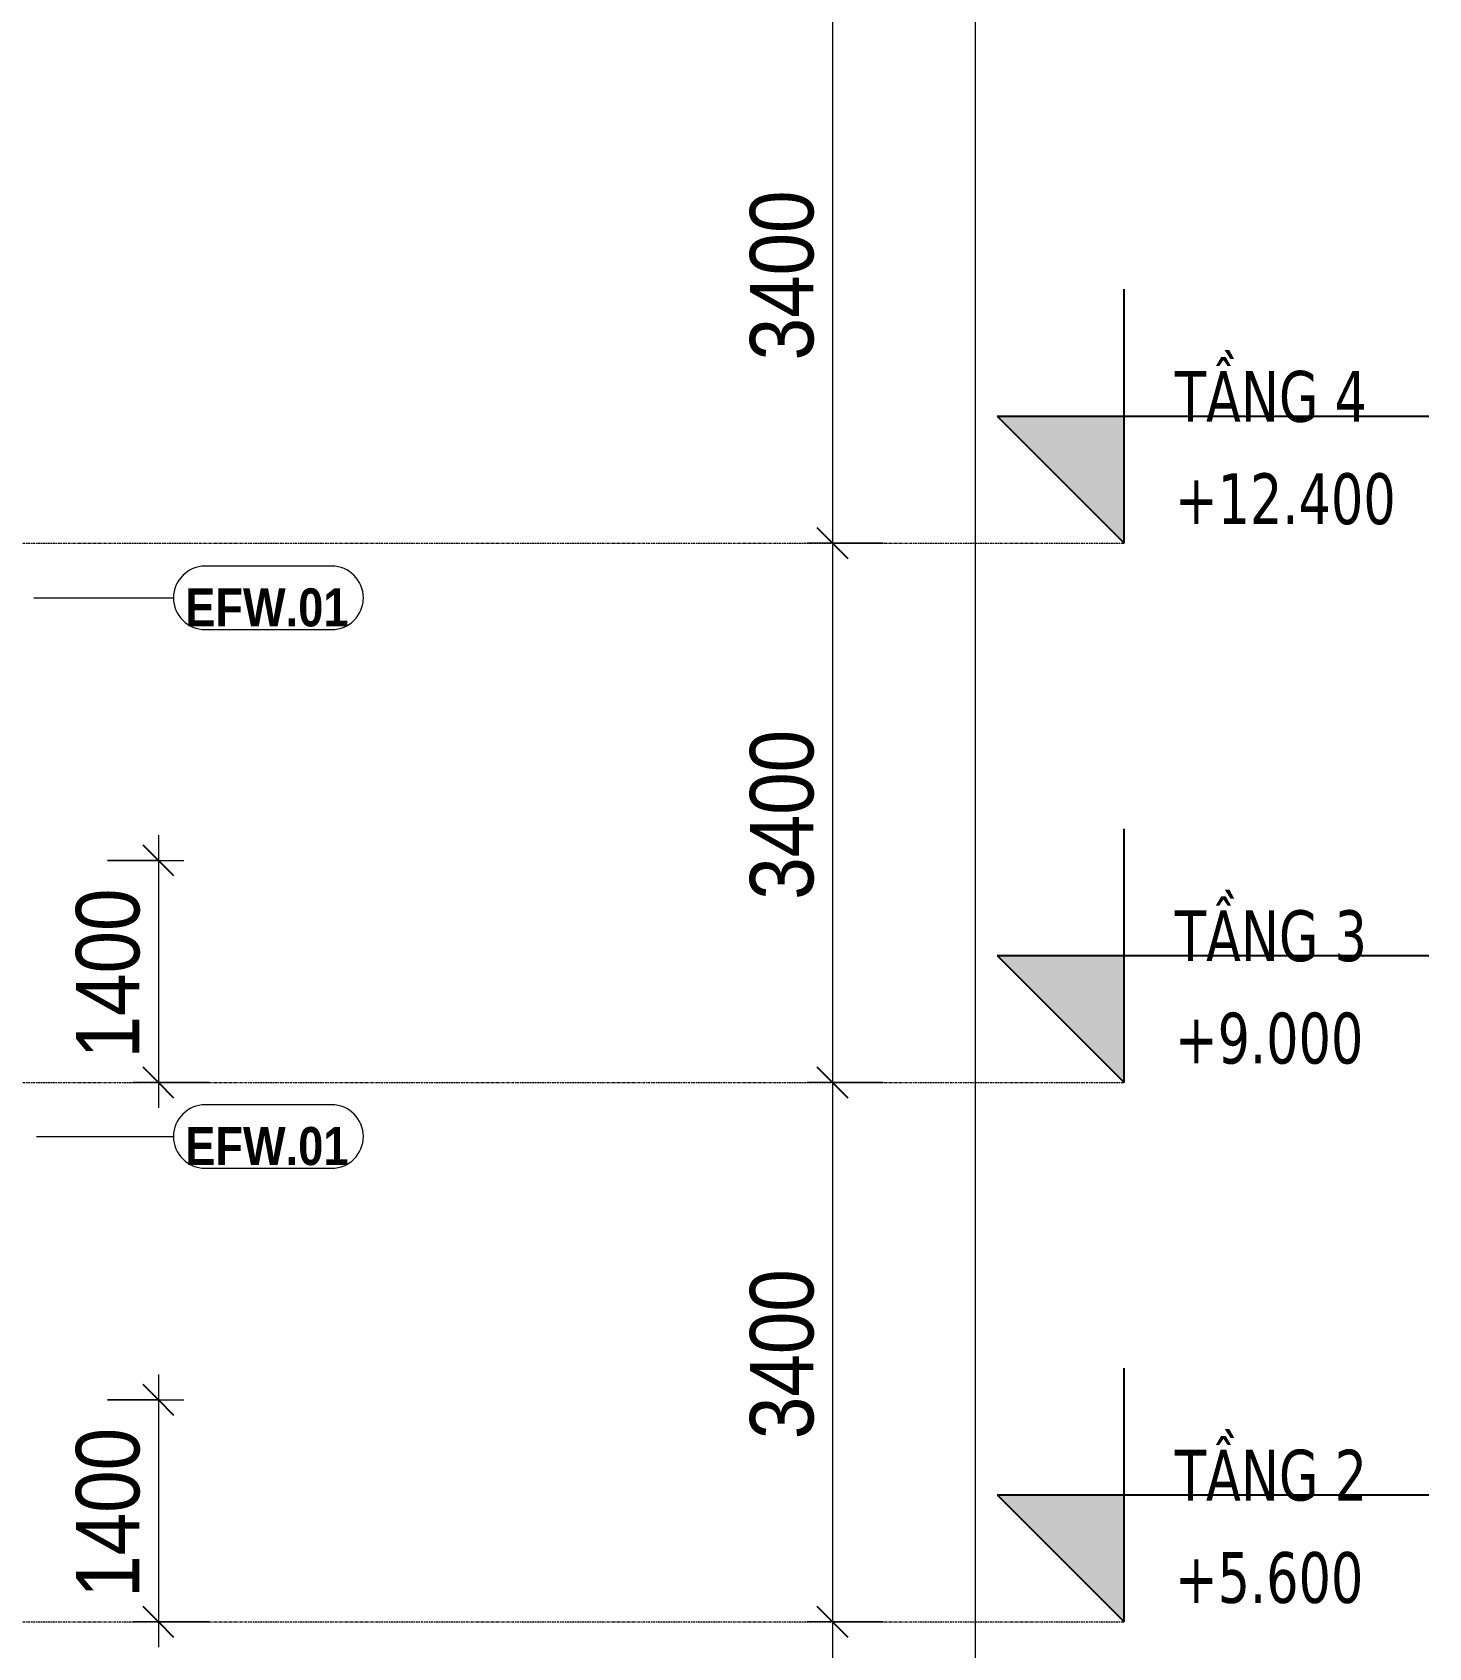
# Model space of a CAD drawing. Header units: millimetres. Extents: x 25061 to 259291, y -8723 to 35400.
# Drawn here: x 127272 to 136073, y 5437 to 15620 of the extents above; entities that cross this region are included whole.
import ezdxf

# ---------------------------------------------------------------- set-up
doc = ezdxf.new("R2010")
doc.units = ezdxf.units.MM
doc.linetypes.add('Centre', pattern=[31.75, 6.35, -4.7625, 15.875, -4.7625])
for name, color, linetype, lineweight in [('A-ANNO-DIMS', 211, 'Continuous', 9), ('A-ANNO-DIMS-160', 211, 'Continuous', 9), ('A-FLOR-LEVL', 51, 'Continuous', 9), ('A-FLOR-LEVL-1', 51, 'Continuous', 25), ('A-FLOR-LEVL-2', 51, 'Centre', 9), ('A-WALL-IDEN', 211, 'Continuous', 9)]:
    doc.layers.add(name, color=color, linetype=linetype, lineweight=lineweight)
doc.styles.add('Arial_B', font='arialbd.ttf', dxfattribs={"width": 0.85, "height": 240})
doc.styles.add('Tahoma_B', font='tahomabd.ttf', dxfattribs={"width": 0.85, "height": 320})
doc.styles.add('UTM Avo', font='', dxfattribs={"width": 0.9, "height": 400})
doc.styles.get('UTM Avo').set_extended_font_data('UTM Avo')
doc.dimstyles.new('1_Dim_chi_tiet_2_5', dxfattribs={"dimscale": 304.8, "dimtxt": 399.720379, "dimasz": 0.629921, "dimexe": 0.524934, "dimexo": 0.0625, "dimgap": 0.052493, "dimtad": 1, "dimdec": 0, "dimrnd": 5, "dimzin": 0, "dimdsep": 46, "dimtxsty": 'UTM Avo', "dimblk1": 'OBLIQUE', "dimblk2": 'OBLIQUE', "dimsah": 1, "dimcen": 0.09, "dimdle": 0.524934, "dimazin": 0, "dimtfac": 1, "dimtdec": 4, "dimtix": 1, "dimtmove": 0, "dimatfit": 3, "dimfxl": 1.049869, "dimfxlon": 1, "dimtvp": 1, "dimtolj": 1, "dimtzin": 0, "dimarcsym": 2})

# ---------------------------------------------------------------- blocks, each defined once
blk = doc.blocks.new('Level - CAO ĐỘ LEVEL-350587-TKCS_MẶT CẮT 1')
at = {"layer": 'A-FLOR-LEVL'}
blk.add_hatch(color=256, dxfattribs=at).paths.add_polyline_path([(134152.564287, 3000), (134152.564287, 2200), (133352.564287, 3000)])
at = {"layer": 'A-FLOR-LEVL-1'}
for p, q in [((134152.564287, 2200), (134152.564287, 3800)), ((133352.564287, 3000), (134152.564287, 2200)), ((133352.564287, 3000), (136072.564287, 3000))]:
    blk.add_line(p, q, dxfattribs=at)
blk = doc.blocks.new('DIMBLOCK7-TKCS_MẶT CẮT 1')
at = {"layer": 'A-ANNO-DIMS-160', "lineweight": 25}
for p, q in [((132315, 15800), (132219, 15896)), ((132315, 15800), (132411, 15704)), ((132315, 12400), (132219, 12496)), ((132315, 12400), (132411, 12304))]:
    blk.add_line(p, q, dxfattribs=at)
at = {"layer": 'A-ANNO-DIMS-160'}
for p, q in [((132635, 15800), (132155, 15800)), ((132315, 15800), (132315, 12400)), ((132315, 15800), (132635, 15800)), ((132635, 12400), (132155, 12400)), ((132315, 12400), (132635, 12400))]:
    blk.add_line(p, q, dxfattribs=at)
at = {"layer": 'A-ANNO-DIMS-160', "color": 0, "insert": (131795, 13552), "char_height": 400, "width": 1314.64, "attachment_point": 1, "rotation": 90, "line_spacing_factor": 1.110334, "style": 'UTM Avo'}
blk.add_mtext('3400', dxfattribs=at)
blk = doc.blocks.new('_Oblique')
at = {"color": 0, "linetype": 'ByBlock', "lineweight": -2}
blk.add_line((-0.5, -0.5), (0.5, 0.5), dxfattribs=at)
blk = doc.blocks.new('DIMBLOCK8-TKCS_MẶT CẮT 1')
at = {"layer": 'A-ANNO-DIMS-160', "lineweight": 25}
for p, q in [((132315, 12400), (132219, 12496)), ((132315, 12400), (132411, 12304)), ((132315, 9000), (132219, 9096)), ((132315, 9000), (132411, 8904))]:
    blk.add_line(p, q, dxfattribs=at)
at = {"layer": 'A-ANNO-DIMS-160'}
for p, q in [((132635, 12400), (132155, 12400)), ((132315, 12400), (132315, 9000)), ((132315, 12400), (132635, 12400)), ((132635, 9000), (132155, 9000)), ((132315, 9000), (132635, 9000))]:
    blk.add_line(p, q, dxfattribs=at)
at = {"layer": 'A-ANNO-DIMS-160', "color": 0, "insert": (131795, 10152), "char_height": 400, "width": 1314.64, "attachment_point": 1, "rotation": 90, "line_spacing_factor": 1.110334, "style": 'UTM Avo'}
blk.add_mtext('3400', dxfattribs=at)
blk = doc.blocks.new('DIMBLOCK9-TKCS_MẶT CẮT 1')
at = {"layer": 'A-ANNO-DIMS-160', "lineweight": 25}
for p, q in [((132315, 9000), (132219, 9096)), ((132315, 9000), (132411, 8904)), ((132315, 5600), (132219, 5696)), ((132315, 5600), (132411, 5504))]:
    blk.add_line(p, q, dxfattribs=at)
at = {"layer": 'A-ANNO-DIMS-160'}
for p, q in [((132635, 9000), (132155, 9000)), ((132315, 9000), (132315, 5600)), ((132315, 9000), (132635, 9000)), ((132635, 5600), (132155, 5600)), ((132315, 5600), (132635, 5600))]:
    blk.add_line(p, q, dxfattribs=at)
at = {"layer": 'A-ANNO-DIMS-160', "color": 0, "insert": (131795, 6752), "char_height": 400, "width": 1314.64, "attachment_point": 1, "rotation": 90, "line_spacing_factor": 1.110334, "style": 'UTM Avo'}
blk.add_mtext('3400', dxfattribs=at)
blk = doc.blocks.new('DIMBLOCK10-TKCS_MẶT CẮT 1')
at = {"layer": 'A-ANNO-DIMS-160', "lineweight": 25}
for p, q in [((132315, 5600), (132219, 5696)), ((132315, 5600), (132411, 5504)), ((132315, 2200), (132219, 2296)), ((132315, 2200), (132411, 2104))]:
    blk.add_line(p, q, dxfattribs=at)
at = {"layer": 'A-ANNO-DIMS-160'}
for p, q in [((132635, 5600), (132155, 5600)), ((132315, 5600), (132315, 2200)), ((132315, 5600), (132635, 5600)), ((132635, 2200), (132155, 2200)), ((132315, 2200), (132635, 2200))]:
    blk.add_line(p, q, dxfattribs=at)
at = {"layer": 'A-ANNO-DIMS-160', "color": 0, "insert": (131795, 3352), "char_height": 400, "width": 1314.64, "attachment_point": 1, "rotation": 90, "line_spacing_factor": 1.110334, "style": 'UTM Avo'}
blk.add_mtext('3400', dxfattribs=at)
blk = doc.blocks.new('DIMBLOCK12-TKCS_MẶT CẮT 1')
at = {"layer": 'A-ANNO-DIMS-160'}
for p, q in [((133215, 33960), (133215, 240)), ((133535, 33800), (133055, 33800)), ((133215, 33800), (133535, 33800)), ((133535, 400), (133055, 400)), ((133215, 400), (133535, 400))]:
    blk.add_line(p, q, dxfattribs=at)
at = {"layer": 'A-ANNO-DIMS-160', "lineweight": 25}
for p, q in [((133215, 33800), (133119, 33896)), ((133215, 33800), (133311, 33704)), ((133215, 400), (133119, 496)), ((133215, 400), (133311, 304))]:
    blk.add_line(p, q, dxfattribs=at)
at = {"layer": 'A-ANNO-DIMS-160', "color": 0, "insert": (132695, 16415), "char_height": 400, "width": 1643.29, "attachment_point": 1, "rotation": 90, "line_spacing_factor": 1.110334, "style": 'UTM Avo'}
blk.add_mtext('33400', dxfattribs=at)
blk = doc.blocks.new('DIMBLOCK64-TKCS_MẶT CẮT 1')
at = {"layer": 'A-ANNO-DIMS-160', "lineweight": 25}
for p, q in [((128067, 10400), (127971, 10496)), ((128067, 10400), (128163, 10304)), ((128067, 9000), (127971, 9096)), ((128067, 9000), (128163, 8904))]:
    blk.add_line(p, q, dxfattribs=at)
at = {"layer": 'A-ANNO-DIMS-160'}
for p, q in [((128067, 10560), (128067, 8840)), ((127747, 10400), (128227, 10400)), ((128067, 10400), (127747, 10400)), ((128387, 9000), (127907, 9000)), ((128067, 9000), (128387, 9000))]:
    blk.add_line(p, q, dxfattribs=at)
at = {"layer": 'A-ANNO-DIMS-160', "color": 0, "insert": (127547, 9152), "char_height": 400, "width": 1314.64, "attachment_point": 1, "rotation": 90, "line_spacing_factor": 1.110334, "style": 'UTM Avo'}
blk.add_mtext('1400', dxfattribs=at)
blk = doc.blocks.new('DIMBLOCK65-TKCS_MẶT CẮT 1')
at = {"layer": 'A-ANNO-DIMS-160'}
for p, q in [((128067, 7160), (128067, 5440)), ((127747, 7000), (128227, 7000)), ((128067, 7000), (127747, 7000)), ((128387, 5600), (127907, 5600)), ((128067, 5600), (128387, 5600))]:
    blk.add_line(p, q, dxfattribs=at)
at = {"layer": 'A-ANNO-DIMS-160', "lineweight": 25}
for p, q in [((128067, 7000), (127971, 7096)), ((128067, 7000), (128163, 6904)), ((128067, 5600), (127971, 5696)), ((128067, 5600), (128163, 5504))]:
    blk.add_line(p, q, dxfattribs=at)
at = {"layer": 'A-ANNO-DIMS-160', "color": 0, "insert": (127547, 5752), "char_height": 400, "width": 1314.64, "attachment_point": 1, "rotation": 90, "line_spacing_factor": 1.110334, "style": 'UTM Avo'}
blk.add_mtext('1400', dxfattribs=at)
blk = doc.blocks.new('CTL_WALL TAG NO MARK - 10-2062273-TKCS_MẶT CẮT 1')
at = {"layer": 'A-WALL-IDEN'}
for p, q in [((32371, 30015), (31574, 30015)), ((31574, 29615), (32371, 29615))]:
    blk.add_line(p, q, dxfattribs=at)
for centre, start, end in [((31574, 29815), 90, 270), ((32371, 29815), 270, 90)]:
    blk.add_arc(centre, 200, start, end, dxfattribs=at)

msp = doc.modelspace()

# ---------------------------------------------------------------- linework, layer by layer
at = {"layer": 'A-FLOR-LEVL-2'}
for p, q in [((25061.1, 12400), (134152.6, 12400)), ((25061.1, 9000), (134152.6, 9000)), ((25061.1, 5600), (134152.6, 5600))]:
    msp.add_line(p, q, dxfattribs=at)
at = {"layer": 'A-WALL-IDEN'}
for p, q in [((127282.1, 12055.1), (128161.5, 12055.1)), ((127298.8, 8659.6), (128161.5, 8659.6))]:
    msp.add_line(p, q, dxfattribs=at)

# ---------------------------------------------------------------- block references
at = {"layer": 'A-FLOR-LEVL-1'}
for p in [(0, 10200), (0, 6800), (0, 3400)]:
    msp.add_blockref('Level - CAO ĐỘ LEVEL-350587-TKCS_MẶT CẮT 1', p, dxfattribs=at)
at = {"layer": 'A-WALL-IDEN'}
for p in [(96787.8, -17760), (96787.8, -21155.5)]:
    msp.add_blockref('CTL_WALL TAG NO MARK - 10-2062273-TKCS_MẶT CẮT 1', p, dxfattribs=at)

# ---------------------------------------------------------------- texts
at = {"layer": 'A-FLOR-LEVL', "char_height": 320, "line_spacing_factor": 0.996129, "style": 'Tahoma_B'}
for s, insert, width, attachment_point in [('\\pt1632,3264,4896,6528,8160,9792,11424,13056,14688,16320,17952,19584,21216,22848,24480,26112,27744,29376,31008,32640,34272,35904,37536,39168,40800,42432,44064,45696,47328,48960,50592,52224;TẦNG 4', (134473.4, 13158.9), 1448.4, 7), ('\\pt680,1360,2040,2720,3400,4080,4760,5440,6120,6800,7480,8160,8840,9520,10200,10880,11560,12240,12920,13600,14280,14960,15640,16320,17000,17680,18360,19040,19720,20400,21080,21760;+12.400', (134473.4, 12840.1), 1655.12, 1), ('\\pt1632,3264,4896,6528,8160,9792,11424,13056,14688,16320,17952,19584,21216,22848,24480,26112,27744,29376,31008,32640,34272,35904,37536,39168,40800,42432,44064,45696,47328,48960,50592,52224;TẦNG 3', (134473.4, 9758.9), 1448.4, 7), ('\\pt680,1360,2040,2720,3400,4080,4760,5440,6120,6800,7480,8160,8840,9520,10200,10880,11560,12240,12920,13600,14280,14960,15640,16320,17000,17680,18360,19040,19720,20400,21080,21760;+9.000', (134473.4, 9440.1), 1413.04, 1), ('\\pt1632,3264,4896,6528,8160,9792,11424,13056,14688,16320,17952,19584,21216,22848,24480,26112,27744,29376,31008,32640,34272,35904,37536,39168,40800,42432,44064,45696,47328,48960,50592,52224;TẦNG 2', (134473.4, 6358.9), 1448.4, 7), ('\\pt680,1360,2040,2720,3400,4080,4760,5440,6120,6800,7480,8160,8840,9520,10200,10880,11560,12240,12920,13600,14280,14960,15640,16320,17000,17680,18360,19040,19720,20400,21080,21760;+5.600', (134473.4, 6040.1), 1413.04, 1)]:
    msp.add_mtext(s, dxfattribs=dict(at, insert=insert, width=width, attachment_point=attachment_point))
at = {"layer": 'A-WALL-IDEN', "char_height": 240, "width": 1062.16, "attachment_point": 5, "line_spacing_factor": 0.936439, "style": 'Arial_B'}
for insert in [(128750.3, 11993.2), (128750.3, 8597.7)]:
    msp.add_mtext('\\pt6.7992,13.6008,20.4,27.1992,34.0008,40.8,47.5992,54.4008,61.2,67.9992,74.8008,81.6,88.3992,95.2008,102,108.7992,115.6008,122.4,129.1992,136.0008,142.8,149.5992,156.4008,163.2,169.9992,176.8008,183.6,190.3992,197.2008,204,210.7992,217.6008;EFW.01', dxfattribs=dict(at, insert=insert))

# ---------------------------------------------------------------- dimensions: what is measured, and where the dimension line sits
at = {"layer": 'A-ANNO-DIMS'}
for base, p1, p2, override, picture, middle in [((133214.9, 400), (133534.9, 33800), (133534.9, 400), {"dimpost": '<>', "dimfxl": 33400}, 'DIMBLOCK12-TKCS_MẶT CẮT 1', (132991.9, 17100)), ((132314.9, 12400), (132634.9, 15800), (132634.9, 12400), {"dimpost": '<>', "dimfxl": 3400}, 'DIMBLOCK7-TKCS_MẶT CẮT 1', (132091.9, 14100)), ((132314.9, 9000), (132634.9, 12400), (132634.9, 9000), {"dimpost": '<>', "dimfxl": 3400}, 'DIMBLOCK8-TKCS_MẶT CẮT 1', (132091.9, 10700)), ((128066.6, 9000), (127746.6, 10400), (128386.6, 9000), {"dimpost": '<>', "dimfxl": 1539.350512}, 'DIMBLOCK64-TKCS_MẶT CẮT 1', (127843.6, 9700)), ((132314.9, 5600), (132634.9, 9000), (132634.9, 5600), {"dimpost": '<>', "dimfxl": 3400}, 'DIMBLOCK9-TKCS_MẶT CẮT 1', (132091.9, 7300)), ((128066.6, 5600), (127746.6, 7000), (128386.6, 5600), {"dimpost": '<>', "dimfxl": 1539.350512}, 'DIMBLOCK65-TKCS_MẶT CẮT 1', (127843.6, 6300)), ((132314.9, 2200), (132634.9, 5600), (132634.9, 2200), {"dimpost": '<>', "dimfxl": 3400}, 'DIMBLOCK10-TKCS_MẶT CẮT 1', (132091.9, 3900))]:
    dim = msp.add_linear_dim(base=base, p1=p1, p2=p2, angle=90, dimstyle='1_Dim_chi_tiet_2_5', override=override, dxfattribs=at)
    dim.commit()
    dim.dimension.update_dxf_attribs({"geometry": picture, "text_midpoint": middle})

doc.saveas('drawing.dxf')
